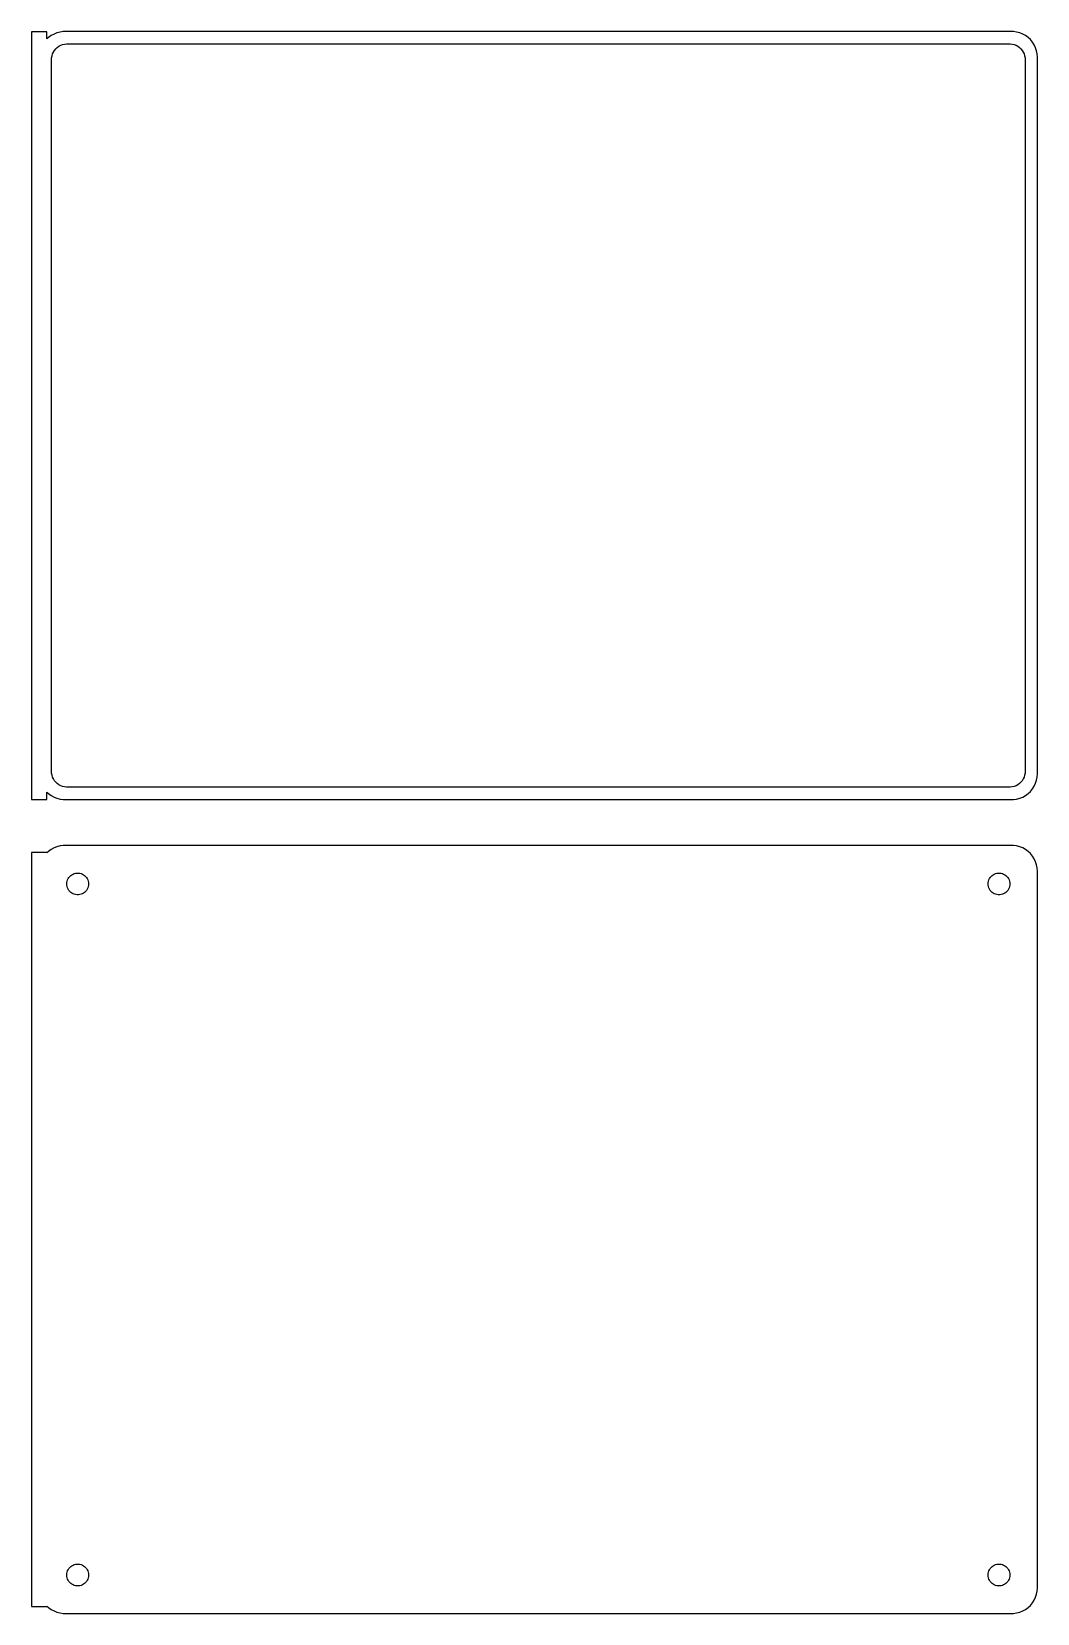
# Model space of a CAD drawing. Header units: metres. Extents: x -99 to 98, y 243 to 552.
import ezdxf

# ---------------------------------------------------------------- set-up
doc = ezdxf.new("R2010")
doc.units = ezdxf.units.M

msp = doc.modelspace()

# ---------------------------------------------------------------- linework, layer by layer
for p, q in [((-96, 551.979), (-99, 551.979)), ((-99, 551.979), (-99, 402.021)), ((-96, 550.559), (-96, 551.979)), ((-95.6871, 550.853), (-96, 550.559)), ((-95.1791, 551.222), (-95.6871, 550.853)), ((-94.6289, 551.524), (-95.1791, 551.222)), ((-94.0451, 551.755), (-94.6289, 551.524)), ((-93.4369, 551.911), (-94.0451, 551.755)), ((-92.8139, 551.99), (-93.4369, 551.911)), ((92.8139, 551.99), (-92.8139, 551.99)), ((93.4369, 551.911), (92.8139, 551.99)), ((94.0451, 551.755), (93.4369, 551.911)), ((94.6289, 551.524), (94.0451, 551.755)), ((95.1791, 551.222), (94.6289, 551.524)), ((95.6871, 550.853), (95.1791, 551.222)), ((96.1448, 550.423), (95.6871, 550.853)), ((96.5451, 549.939), (96.1448, 550.423)), ((-95.0884, 546.89), (-95.0151, 547.274)), ((-95.0151, 547.274), (-94.8943, 547.646)), ((-94.8943, 547.646), (-94.7279, 548)), ((-94.7279, 548), (-94.5184, 548.33)), ((-94.5184, 548.33), (-94.2692, 548.631)), ((-94.2692, 548.631), (-93.9843, 548.899)), ((-93.9843, 548.899), (-93.668, 549.128)), ((-93.668, 549.128), (-93.3254, 549.317)), ((-93.3254, 549.317), (-92.9619, 549.461)), ((-92.9619, 549.461), (-92.5833, 549.558)), ((-92.5833, 549.558), (-92.1955, 549.607)), ((-92.1955, 549.607), (92.1955, 549.607)), ((92.1955, 549.607), (92.5833, 549.558)), ((92.5833, 549.558), (92.9619, 549.461)), ((92.9619, 549.461), (93.3254, 549.317)), ((93.3254, 549.317), (93.668, 549.128)), ((93.668, 549.128), (93.9843, 548.899)), ((93.9843, 548.899), (94.2692, 548.631)), ((94.2692, 548.631), (94.5184, 548.33)), ((94.5184, 548.33), (94.7279, 548)), ((94.7279, 548), (94.8943, 547.646)), ((94.8943, 547.646), (95.0151, 547.274)), ((95.0151, 547.274), (95.0884, 546.89)), ((96.8815, 549.409), (96.5451, 549.939)), ((97.1489, 548.841), (96.8815, 549.409)), ((97.3429, 548.243), (97.1489, 548.841)), ((97.4606, 547.627), (97.3429, 548.243)), ((97.5, 547), (97.4606, 547.627)), ((97.5, 407), (97.5, 547)), ((-95.1129, 546.5), (-95.0884, 546.89)), ((-95.1129, 407.5), (-95.1129, 546.5)), ((95.0884, 546.89), (95.1129, 546.5)), ((95.1129, 546.5), (95.1129, 407.5)), ((-95.0884, 407.11), (-95.1129, 407.5)), ((-95.0151, 406.726), (-95.0884, 407.11)), ((-94.8943, 406.354), (-95.0151, 406.726)), ((-94.7279, 406), (-94.8943, 406.354)), ((-94.5184, 405.67), (-94.7279, 406)), ((-94.2692, 405.369), (-94.5184, 405.67)), ((-93.9843, 405.101), (-94.2692, 405.369)), ((-93.668, 404.872), (-93.9843, 405.101)), ((-93.3254, 404.683), (-93.668, 404.872)), ((93.668, 404.872), (93.3254, 404.683)), ((93.9843, 405.101), (93.668, 404.872)), ((94.2692, 405.369), (93.9843, 405.101)), ((94.5184, 405.67), (94.2692, 405.369)), ((94.7279, 406), (94.5184, 405.67)), ((94.8943, 406.354), (94.7279, 406)), ((95.0151, 406.726), (94.8943, 406.354)), ((95.0884, 407.11), (95.0151, 406.726)), ((95.1129, 407.5), (95.0884, 407.11)), ((96.8815, 404.591), (97.1489, 405.159)), ((97.1489, 405.159), (97.3429, 405.757)), ((97.3429, 405.757), (97.4606, 406.373)), ((97.4606, 406.373), (97.5, 407)), ((-99, 402.021), (-96, 402.021)), ((-96, 402.021), (-96, 403.441)), ((-96, 403.441), (-95.6871, 403.147)), ((-95.6871, 403.147), (-95.1791, 402.778)), ((-95.1791, 402.778), (-94.6289, 402.476)), ((-94.6289, 402.476), (-94.0451, 402.245)), ((-94.0451, 402.245), (-93.4369, 402.089)), ((-93.4369, 402.089), (-92.8139, 402.01)), ((-92.9619, 404.539), (-93.3254, 404.683)), ((-92.5833, 404.442), (-92.9619, 404.539)), ((-92.8139, 402.01), (92.8139, 402.01)), ((-92.1955, 404.393), (-92.5833, 404.442)), ((92.1955, 404.393), (-92.1955, 404.393)), ((92.5833, 404.442), (92.1955, 404.393)), ((92.9619, 404.539), (92.5833, 404.442)), ((92.8139, 402.01), (93.4369, 402.089)), ((93.3254, 404.683), (92.9619, 404.539)), ((93.4369, 402.089), (94.0451, 402.245)), ((94.0451, 402.245), (94.6289, 402.476)), ((94.6289, 402.476), (95.1791, 402.778)), ((95.1791, 402.778), (95.6871, 403.147)), ((95.6871, 403.147), (96.1448, 403.577)), ((96.1448, 403.577), (96.5451, 404.061)), ((96.5451, 404.061), (96.8815, 404.591)), ((-94.6289, 392.524), (-95.1791, 392.222)), ((-94.0451, 392.755), (-94.6289, 392.524)), ((-93.4369, 392.911), (-94.0451, 392.755)), ((-92.8139, 392.99), (-93.4369, 392.911)), ((92.8139, 392.99), (-92.8139, 392.99)), ((93.4369, 392.911), (92.8139, 392.99)), ((94.0451, 392.755), (93.4369, 392.911)), ((94.6289, 392.524), (94.0451, 392.755)), ((95.1791, 392.222), (94.6289, 392.524)), ((-96, 391.653), (-99, 391.653)), ((-99, 391.653), (-99, 244.347)), ((-95.6871, 391.853), (-96, 391.559)), ((-96, 391.559), (-96, 391.653)), ((-95.1791, 392.222), (-95.6871, 391.853)), ((95.6871, 391.853), (95.1791, 392.222)), ((96.1448, 391.423), (95.6871, 391.853)), ((96.5451, 390.939), (96.1448, 391.423)), ((96.8815, 390.409), (96.5451, 390.939)), ((97.1489, 389.841), (96.8815, 390.409)), ((97.3429, 389.243), (97.1489, 389.841)), ((-92.0682, 386.031), (-91.9853, 386.286)), ((-91.9853, 386.286), (-91.8712, 386.529)), ((-91.8712, 386.529), (-91.7275, 386.755)), ((-91.7275, 386.755), (-91.5566, 386.962)), ((-91.5566, 386.962), (-91.3611, 387.145)), ((-91.3611, 387.145), (-91.1441, 387.303)), ((-91.1441, 387.303), (-90.9092, 387.432)), ((-90.9092, 387.432), (-90.6598, 387.531)), ((-90.6598, 387.531), (-90.4001, 387.597)), ((-90.4001, 387.597), (-90.1341, 387.631)), ((-90.1341, 387.631), (-89.8659, 387.631)), ((-89.8659, 387.631), (-89.5999, 387.597)), ((-89.5999, 387.597), (-89.3401, 387.531)), ((-89.3401, 387.531), (-89.0908, 387.432)), ((-89.0908, 387.432), (-88.8559, 387.303)), ((-88.8559, 387.303), (-88.6389, 387.145)), ((-88.6389, 387.145), (-88.4434, 386.962)), ((-88.4434, 386.962), (-88.2725, 386.755)), ((-88.2725, 386.755), (-88.1288, 386.529)), ((-88.1288, 386.529), (-88.0146, 386.286)), ((-88.0146, 386.286), (-87.9318, 386.031)), ((87.9318, 386.031), (88.0146, 386.286)), ((88.0146, 386.286), (88.1288, 386.529)), ((88.1288, 386.529), (88.2725, 386.755)), ((88.2725, 386.755), (88.4434, 386.962)), ((88.4434, 386.962), (88.6389, 387.145)), ((88.6389, 387.145), (88.8559, 387.303)), ((88.8559, 387.303), (89.0908, 387.432)), ((89.0908, 387.432), (89.3401, 387.531)), ((89.3401, 387.531), (89.5999, 387.597)), ((89.5999, 387.597), (89.8659, 387.631)), ((89.8659, 387.631), (90.1341, 387.631)), ((90.1341, 387.631), (90.4001, 387.597)), ((90.4001, 387.597), (90.6598, 387.531)), ((90.6598, 387.531), (90.9092, 387.432)), ((90.9092, 387.432), (91.1441, 387.303)), ((91.1441, 387.303), (91.3611, 387.145)), ((91.3611, 387.145), (91.5566, 386.962)), ((91.5566, 386.962), (91.7275, 386.755)), ((91.7275, 386.755), (91.8712, 386.529)), ((91.8712, 386.529), (91.9853, 386.286)), ((91.9853, 386.286), (92.0682, 386.031)), ((97.4606, 388.627), (97.3429, 389.243)), ((97.5, 388), (97.4606, 388.627)), ((97.5, 248), (97.5, 388)), ((-92.1353, 385.5), (-92.1185, 385.768)), ((-92.1185, 385.232), (-92.1353, 385.5)), ((-92.1185, 385.768), (-92.0682, 386.031)), ((-92.0682, 384.969), (-92.1185, 385.232)), ((-91.9853, 384.714), (-92.0682, 384.969)), ((-91.8712, 384.471), (-91.9853, 384.714)), ((-91.7275, 384.245), (-91.8712, 384.471)), ((-91.5566, 384.038), (-91.7275, 384.245)), ((-91.3611, 383.855), (-91.5566, 384.038)), ((-91.1441, 383.697), (-91.3611, 383.855)), ((-90.9092, 383.568), (-91.1441, 383.697)), ((-90.6598, 383.469), (-90.9092, 383.568)), ((-90.4001, 383.403), (-90.6598, 383.469)), ((-90.1341, 383.369), (-90.4001, 383.403)), ((-89.8659, 383.369), (-90.1341, 383.369)), ((-89.5999, 383.403), (-89.8659, 383.369)), ((-89.3401, 383.469), (-89.5999, 383.403)), ((-89.0908, 383.568), (-89.3401, 383.469)), ((-88.8559, 383.697), (-89.0908, 383.568)), ((-88.6389, 383.855), (-88.8559, 383.697)), ((-88.4434, 384.038), (-88.6389, 383.855)), ((-88.2725, 384.245), (-88.4434, 384.038)), ((-88.1288, 384.471), (-88.2725, 384.245)), ((-88.0146, 384.714), (-88.1288, 384.471)), ((-87.9318, 384.969), (-88.0146, 384.714)), ((-87.9318, 386.031), (-87.8815, 385.768)), ((-87.8815, 385.232), (-87.9318, 384.969)), ((-87.8815, 385.768), (-87.8647, 385.5)), ((-87.8647, 385.5), (-87.8815, 385.232)), ((87.8647, 385.5), (87.8815, 385.768)), ((87.8815, 385.232), (87.8647, 385.5)), ((87.8815, 385.768), (87.9318, 386.031)), ((87.9318, 384.969), (87.8815, 385.232)), ((88.0146, 384.714), (87.9318, 384.969)), ((88.1288, 384.471), (88.0146, 384.714)), ((88.2725, 384.245), (88.1288, 384.471)), ((88.4434, 384.038), (88.2725, 384.245)), ((88.6389, 383.855), (88.4434, 384.038)), ((88.8559, 383.697), (88.6389, 383.855)), ((89.0908, 383.568), (88.8559, 383.697)), ((89.3401, 383.469), (89.0908, 383.568)), ((89.5999, 383.403), (89.3401, 383.469)), ((89.8659, 383.369), (89.5999, 383.403)), ((90.1341, 383.369), (89.8659, 383.369)), ((90.4001, 383.403), (90.1341, 383.369)), ((90.6598, 383.469), (90.4001, 383.403)), ((90.9092, 383.568), (90.6598, 383.469)), ((91.1441, 383.697), (90.9092, 383.568)), ((91.3611, 383.855), (91.1441, 383.697)), ((91.5566, 384.038), (91.3611, 383.855)), ((91.7275, 384.245), (91.5566, 384.038)), ((91.8712, 384.471), (91.7275, 384.245)), ((91.9853, 384.714), (91.8712, 384.471)), ((92.0682, 384.969), (91.9853, 384.714)), ((92.0682, 386.031), (92.1185, 385.768)), ((92.1185, 385.232), (92.0682, 384.969)), ((92.1185, 385.768), (92.1353, 385.5)), ((92.1353, 385.5), (92.1185, 385.232)), ((-92.1353, 250.5), (-92.1185, 250.768)), ((-92.1185, 250.232), (-92.1353, 250.5)), ((-92.1185, 250.768), (-92.0682, 251.031)), ((-92.0682, 251.031), (-91.9853, 251.286)), ((-91.9853, 251.286), (-91.8712, 251.529)), ((-91.8712, 251.529), (-91.7275, 251.755)), ((-91.7275, 251.755), (-91.5566, 251.962)), ((-91.5566, 251.962), (-91.3611, 252.145)), ((-91.3611, 252.145), (-91.1441, 252.303)), ((-91.1441, 252.303), (-90.9092, 252.432)), ((-90.9092, 252.432), (-90.6598, 252.531)), ((-90.6598, 252.531), (-90.4001, 252.597)), ((-90.4001, 252.597), (-90.1341, 252.631)), ((-90.1341, 252.631), (-89.8659, 252.631)), ((-89.8659, 252.631), (-89.5999, 252.597)), ((-89.5999, 252.597), (-89.3401, 252.531)), ((-89.3401, 252.531), (-89.0908, 252.432)), ((-89.0908, 252.432), (-88.8559, 252.303)), ((-88.8559, 252.303), (-88.6389, 252.145)), ((-88.6389, 252.145), (-88.4434, 251.962)), ((-88.4434, 251.962), (-88.2725, 251.755)), ((-88.2725, 251.755), (-88.1288, 251.529)), ((-88.1288, 251.529), (-88.0146, 251.286)), ((-88.0146, 251.286), (-87.9318, 251.031)), ((-87.9318, 251.031), (-87.8815, 250.768)), ((-87.8815, 250.768), (-87.8647, 250.5)), ((-87.8647, 250.5), (-87.8815, 250.232)), ((87.8647, 250.5), (87.8815, 250.768)), ((87.8815, 250.232), (87.8647, 250.5)), ((87.8815, 250.768), (87.9318, 251.031)), ((87.9318, 251.031), (88.0146, 251.286)), ((88.0146, 251.286), (88.1288, 251.529)), ((88.1288, 251.529), (88.2725, 251.755)), ((88.2725, 251.755), (88.4434, 251.962)), ((88.4434, 251.962), (88.6389, 252.145)), ((88.6389, 252.145), (88.8559, 252.303)), ((88.8559, 252.303), (89.0908, 252.432)), ((89.0908, 252.432), (89.3401, 252.531)), ((89.3401, 252.531), (89.5999, 252.597)), ((89.5999, 252.597), (89.8659, 252.631)), ((89.8659, 252.631), (90.1341, 252.631)), ((90.1341, 252.631), (90.4001, 252.597)), ((90.4001, 252.597), (90.6598, 252.531)), ((90.6598, 252.531), (90.9092, 252.432)), ((90.9092, 252.432), (91.1441, 252.303)), ((91.1441, 252.303), (91.3611, 252.145)), ((91.3611, 252.145), (91.5566, 251.962)), ((91.5566, 251.962), (91.7275, 251.755)), ((91.7275, 251.755), (91.8712, 251.529)), ((91.8712, 251.529), (91.9853, 251.286)), ((91.9853, 251.286), (92.0682, 251.031)), ((92.0682, 251.031), (92.1185, 250.768)), ((92.1185, 250.768), (92.1353, 250.5)), ((92.1353, 250.5), (92.1185, 250.232)), ((-92.0682, 249.969), (-92.1185, 250.232)), ((-91.9853, 249.714), (-92.0682, 249.969)), ((-91.8712, 249.471), (-91.9853, 249.714)), ((-91.7275, 249.245), (-91.8712, 249.471)), ((-91.5566, 249.038), (-91.7275, 249.245)), ((-91.3611, 248.855), (-91.5566, 249.038)), ((-91.1441, 248.697), (-91.3611, 248.855)), ((-90.9092, 248.568), (-91.1441, 248.697)), ((-90.6598, 248.469), (-90.9092, 248.568)), ((-90.4001, 248.403), (-90.6598, 248.469)), ((-90.1341, 248.369), (-90.4001, 248.403)), ((-89.8659, 248.369), (-90.1341, 248.369)), ((-89.5999, 248.403), (-89.8659, 248.369)), ((-89.3401, 248.469), (-89.5999, 248.403)), ((-89.0908, 248.568), (-89.3401, 248.469)), ((-88.8559, 248.697), (-89.0908, 248.568)), ((-88.6389, 248.855), (-88.8559, 248.697)), ((-88.4434, 249.038), (-88.6389, 248.855)), ((-88.2725, 249.245), (-88.4434, 249.038)), ((-88.1288, 249.471), (-88.2725, 249.245)), ((-88.0146, 249.714), (-88.1288, 249.471)), ((-87.9318, 249.969), (-88.0146, 249.714)), ((-87.8815, 250.232), (-87.9318, 249.969)), ((87.9318, 249.969), (87.8815, 250.232)), ((88.0146, 249.714), (87.9318, 249.969)), ((88.1288, 249.471), (88.0146, 249.714)), ((88.2725, 249.245), (88.1288, 249.471)), ((88.4434, 249.038), (88.2725, 249.245)), ((88.6389, 248.855), (88.4434, 249.038)), ((88.8559, 248.697), (88.6389, 248.855)), ((89.0908, 248.568), (88.8559, 248.697)), ((89.3401, 248.469), (89.0908, 248.568)), ((89.5999, 248.403), (89.3401, 248.469)), ((89.8659, 248.369), (89.5999, 248.403)), ((90.1341, 248.369), (89.8659, 248.369)), ((90.4001, 248.403), (90.1341, 248.369)), ((90.6598, 248.469), (90.4001, 248.403)), ((90.9092, 248.568), (90.6598, 248.469)), ((91.1441, 248.697), (90.9092, 248.568)), ((91.3611, 248.855), (91.1441, 248.697)), ((91.5566, 249.038), (91.3611, 248.855)), ((91.7275, 249.245), (91.5566, 249.038)), ((91.8712, 249.471), (91.7275, 249.245)), ((91.9853, 249.714), (91.8712, 249.471)), ((92.0682, 249.969), (91.9853, 249.714)), ((92.1185, 250.232), (92.0682, 249.969)), ((97.3429, 246.757), (97.4606, 247.373)), ((97.4606, 247.373), (97.5, 248)), ((-99, 244.347), (-96, 244.347)), ((-96, 244.347), (-96, 244.441)), ((-96, 244.441), (-95.6871, 244.147)), ((-95.6871, 244.147), (-95.1791, 243.778)), ((95.1791, 243.778), (95.6871, 244.147)), ((95.6871, 244.147), (96.1448, 244.577)), ((96.1448, 244.577), (96.5451, 245.061)), ((96.5451, 245.061), (96.8815, 245.591)), ((96.8815, 245.591), (97.1489, 246.159)), ((97.1489, 246.159), (97.3429, 246.757)), ((-95.1791, 243.778), (-94.6289, 243.476)), ((-94.6289, 243.476), (-94.0451, 243.245)), ((-94.0451, 243.245), (-93.4369, 243.089)), ((-93.4369, 243.089), (-92.8139, 243.01)), ((-92.8139, 243.01), (92.8139, 243.01)), ((92.8139, 243.01), (93.4369, 243.089)), ((93.4369, 243.089), (94.0451, 243.245)), ((94.0451, 243.245), (94.6289, 243.476)), ((94.6289, 243.476), (95.1791, 243.778))]:
    msp.add_line(p, q)

doc.saveas('drawing.dxf')
